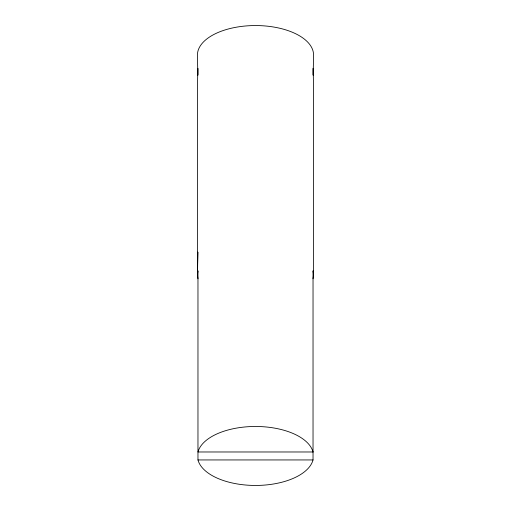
<?xml version="1.0" encoding="UTF-8"?>
<svg xmlns="http://www.w3.org/2000/svg" width="511" height="511" viewBox="0 0 511 511"><rect width="100%" height="100%" fill="white"/><g stroke="black" fill="none" stroke-linecap="round" stroke-linejoin="round"><path stroke-width="0.77" d="M197.578 270.817L197.834 252.057L197.425 274.803L197.968 278.789M197.425 274.803L197.968 270.817L197.968 459.945A58.069 29.491 0 0 0 255.5 485.45A58.069 29.491 0 0 0 313.032 459.945L313.032 270.817L313.575 274.803L313.032 278.789M197.968 459.945L313.032 459.945M197.521 270.868L197.431 88.448L197.834 68.302L197.834 75.206L197.431 55.035A58.069 29.485 0 0 1 255.5 25.55A58.069 29.485 0 0 1 313.569 55.035L313.166 75.181L313.166 68.276L313.569 88.448L313.575 274.803M313.032 451.98L197.968 451.98A58.069 29.491 0 0 1 255.5 426.474A58.069 29.491 0 0 1 313.032 451.98"/></g></svg>
